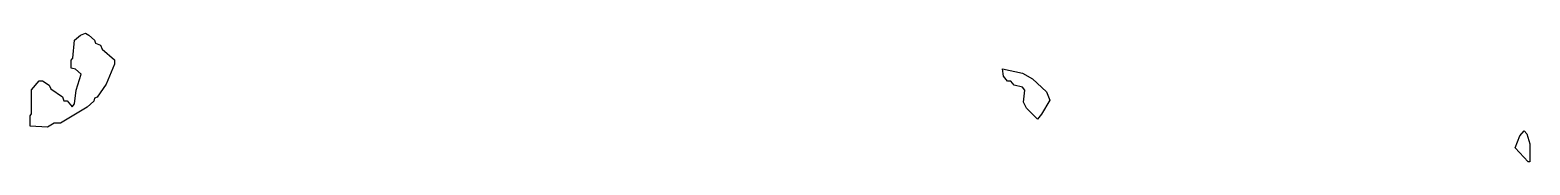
# Model space of a CAD drawing. Header units: millimetres. Extents: x 0 to 3887, y 0 to 334.
import ezdxf

# ---------------------------------------------------------------- set-up
doc = ezdxf.new("R2010")
doc.units = ezdxf.units.MM
doc.layers.add('B', color=7, linetype='Continuous')

msp = doc.modelspace()

# ---------------------------------------------------------------- linework, layer by layer
at = {"layer": 'B'}
for points in [[(0, 93.2), (0, 119.2), (4.3, 124.4), (4.3, 186.6), (23.6, 209.9), (32.3, 209.9), (49.5, 199.5), (53.8, 189.2), (83.8, 168.5), (88, 158.1), (96.6, 158.1), (109.4, 142.7), (115.7, 150.3), (120, 186.5), (132.8, 227.9), (117.9, 240.8), (107.1, 243.4), (107.1, 264.2), (111.4, 269.4), (115.7, 316), (130.8, 329), (143.7, 334.2), (152.3, 329), (167.3, 316), (169.5, 308.3), (182.3, 303.1), (186.6, 292.7), (218.8, 264.3), (218.8, 253.8), (197.3, 202), (173.7, 168.3), (167.3, 165.7), (165.2, 158), (148, 142.4), (79.4, 101), (62.3, 101), (45.1, 90.6), (0, 93.2)], [(2574.3, 155.4), (2578.6, 186.5), (2572.2, 194.2), (2550.8, 199.4), (2542.2, 209.7), (2533.6, 209.7), (2522.9, 222.7), (2520.7, 241), (2572.3, 230.6), (2598, 215.1), (2634.5, 181.4), (2643.1, 160.6), (2621.6, 124.3), (2610.8, 111.3), (2582.9, 139.9), (2574.3, 155.4)], [(3848.6, 36.3), (3861.4, 67.5), (3872.2, 80.5), (3878.8, 72.6), (3887.3, 46.7), (3887.3, 0), (3882.9, 0), (3848.6, 36.3)]]:
    msp.add_lwpolyline(points, close=True, dxfattribs=at)

doc.saveas('drawing.dxf')
